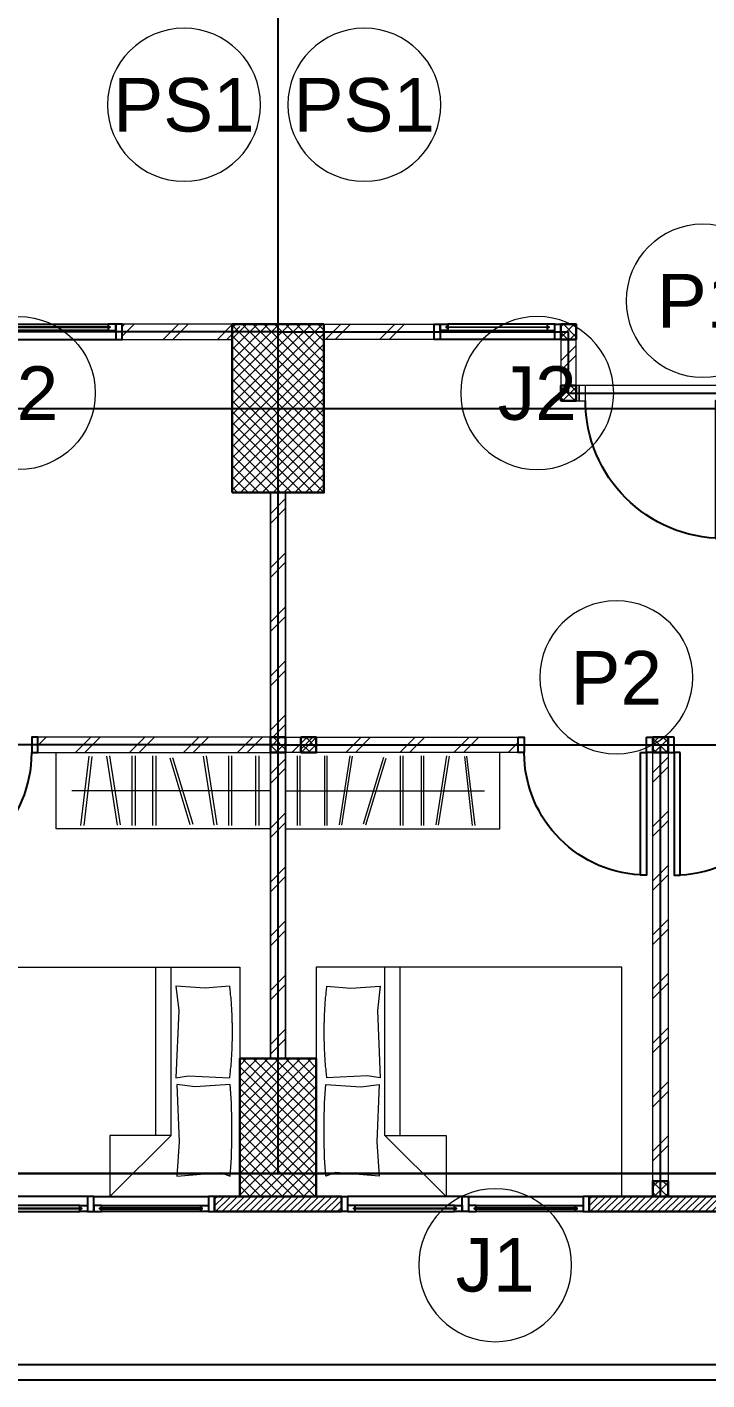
# Model space of a CAD drawing. Header units: millimetres. Extents: x -108 to 357, y -17 to 192.
# Drawn here: x 169.13 to 173.58, y -0.85 to 7.99 of the extents above; entities that cross this region are included whole.
import ezdxf
from ezdxf.enums import TextEntityAlignment as Align

# ---------------------------------------------------------------- set-up
doc = ezdxf.new("R2010")
doc.units = ezdxf.units.MM
for name, color, linetype, lineweight in [('ars', 11, 'Continuous', 0), ('KACA', 151, 'Continuous', 5), ('KOL', 1, 'Continuous', 30), ('KOLOM', 4, 'Continuous', 9), ('lan', 7, 'Continuous', 15), ('NOT', 7, 'Continuous', 20), ('tem', 5, 'Continuous', 20)]:
    doc.layers.add(name, color=color, linetype=linetype, lineweight=lineweight)
doc.layers.add('as', color=1, linetype='Continuous', plot=False)
doc.layers.add('Kusen', color=30, linetype='Continuous')
doc.styles.add('S', font='simplex', dxfattribs={"width": 0.75})
doc.styles.get("Standard").update_dxf_attribs({"font": 'arial.ttf'})
pattern_1 = [(225, (18.96715, 56.34774), (0.1767767, -0.1767767), []), (225, (18.90465, 56.34774), (0.1767767, -0.1767767), [])]
pattern_2 = [(225, (18.96715, 56.3521), (0.1767767, -0.1767767), []), (225, (18.90465, 56.3521), (0.1767767, -0.1767767), [])]

# ---------------------------------------------------------------- blocks, each defined once
blk = doc.blocks.new('k1')
at = {"layer": 'ars'}
h = blk.add_hatch(dxfattribs=at)
h.set_pattern_fill('_USER', color=256, scale=0.05, angle=45, double=1, pattern_type=0)
h.set_pattern_definition([(45, (0, -5), (-0.03535534, 0.03535534), []), (135, (0, -5), (-0.03535534, -0.03535534), [])])
h.paths.add_polyline_path([(-0.3, -0.55), (0.3, -0.55), (0.3, 0.55), (-0.3, 0.55)])
at = {"layer": 'KOL'}
blk.add_lwpolyline([(-0.3, -0.55), (0.3, -0.55), (0.3, 0.55), (-0.3, 0.55)], close=True, dxfattribs=at)
blk = doc.blocks.new('k3')
at = {"layer": 'ars'}
h = blk.add_hatch(dxfattribs=at)
h.set_pattern_fill('_USER', color=256, scale=0.05, angle=45, double=1, pattern_type=0)
h.set_pattern_definition([(45, (0, -5.05), (-0.03535534, 0.03535534), []), (135, (0, -5.05), (-0.03535534, -0.03535534), [])])
h.paths.add_polyline_path([(-0.25, -0.45), (0.25, -0.45), (0.25, 0.45), (-0.25, 0.45)])
at = {"layer": 'KOL'}
blk.add_lwpolyline([(-0.25, -0.45), (0.25, -0.45), (0.25, 0.45), (-0.25, 0.45)], close=True, dxfattribs=at)
blk = doc.blocks.new('T. J1')
at = {"layer": 'Kusen'}
for p, q in [((-0.7188, 0.1), (-0.0688, 0.1)), ((0.7212, 0.1), (0.0712, 0.1)), ((-0.0188, 0), (-0.7688, 0)), ((-0.0688, 0.06), (-0.7188, 0.06)), ((0.0212, 0), (0.7712, 0)), ((0.0712, 0.06), (0.7212, 0.06))]:
    blk.add_line(p, q, dxfattribs=at)
for points in [[(-0.8088, 0), (-0.7688, 0), (-0.7688, 0.1), (-0.8088, 0.1)], [(-0.0188, 0), (0.0212, 0), (0.0212, 0.1), (-0.0188, 0.1)], [(0.8112, 0), (0.7712, 0), (0.7712, 0.1), (0.8112, 0.1)]]:
    blk.add_lwpolyline(points, close=True, dxfattribs=at)
for points in [[(-0.7188, 0.0775), (-0.7188, 0.06), (-0.7688, 0.06), (-0.7688, 0.1), (-0.7188, 0.1), (-0.7188, 0.0825), (-0.7288, 0.0825), (-0.7288, 0.0775), (-0.7188, 0.0775)], [(-0.0688, 0.0775), (-0.0688, 0.06), (-0.0188, 0.06), (-0.0188, 0.1), (-0.0688, 0.1), (-0.0688, 0.0825), (-0.0588, 0.0825), (-0.0588, 0.0775), (-0.0688, 0.0775)], [(0.0712, 0.0775), (0.0712, 0.06), (0.0212, 0.06), (0.0212, 0.1), (0.0712, 0.1), (0.0712, 0.0825), (0.0612, 0.0825), (0.0612, 0.0775), (0.0712, 0.0775)], [(0.7212, 0.0775), (0.7212, 0.06), (0.7712, 0.06), (0.7712, 0.1), (0.7212, 0.1), (0.7212, 0.0825), (0.7312, 0.0825), (0.7312, 0.0775), (0.7212, 0.0775)]]:
    blk.add_lwpolyline(points, dxfattribs=at)
at = {"layer": 'Kusen', "color": 141}
for points in [[(-0.7288, 0.0775), (-0.0588, 0.0775), (-0.0588, 0.0825), (-0.7288, 0.0825)], [(0.7312, 0.0775), (0.0612, 0.0775), (0.0612, 0.0825), (0.7312, 0.0825)]]:
    blk.add_lwpolyline(points, close=True, dxfattribs=at)
blk = doc.blocks.new('P.80')
at = {"layer": 'Kusen'}
for points in [[(-69.8094, -74.8368), (-69.7694, -74.8368), (-69.7694, -74.0368), (-69.8094, -74.0368)], [(-70.6094, -74.9368), (-70.5694, -74.9368), (-70.5694, -74.8368), (-70.6094, -74.8368)], [(-69.7694, -74.9368), (-69.7294, -74.9368), (-69.7294, -74.8368), (-69.7694, -74.8368)]]:
    blk.add_lwpolyline(points, close=True, dxfattribs=at)
blk.add_arc((-69.7694, -74.8368), 0.8, 90, 180, dxfattribs=at)
blk = doc.blocks.new('K 10.10')
at = {"layer": 'ars'}
h = blk.add_hatch(dxfattribs=at)
h.set_pattern_fill('_USER', color=256, scale=0.05, angle=45, double=1, pattern_type=0)
h.set_pattern_definition([(45, (0, 0), (-0.035355339, 0.035355339), []), (135, (0, 0), (-0.035355339, -0.035355339), [])])
h.paths.add_polyline_path([(1560.5383, 1380.4069), (1560.6383, 1380.4069), (1560.6383, 1380.5069), (1560.5383, 1380.5069)])
at = {"layer": 'KOL'}
blk.add_lwpolyline([(1560.5383, 1380.4069), (1560.6383, 1380.4069), (1560.6383, 1380.5069), (1560.5383, 1380.5069)], close=True, dxfattribs=at)
blk = doc.blocks.new('P-90')
at = {"layer": 'Kusen'}
blk.add_lwpolyline([(374.6908, -21.5979), (374.7408, -21.5979), (374.7408, -22.4979), (374.6908, -22.4979)], close=True, dxfattribs=at)
at = {"layer": 'Kusen', "lineweight": 9}
for points in [[(373.8008, -22.4979), (373.8408, -22.4979), (373.8408, -22.5979), (373.8008, -22.5979)], [(374.7408, -22.4979), (374.7808, -22.4979), (374.7808, -22.5979), (374.7408, -22.5979)]]:
    blk.add_lwpolyline(points, close=True, dxfattribs=at)
at = {"layer": 'Kusen'}
blk.add_arc((374.7408, -22.4979), 0.9, 90, 180, dxfattribs=at)
blk = doc.blocks.new('BED1')
at = {"color": 0, "linetype": 'Continuous'}
for points in [[(1.9976, 0), (1.9976, 1.4976), (0, 1.4976), (0, 0), (1.9976, 0)], [(1.5484, 1.0993), (1.1489, 1.0993), (1.1489, 1.4976), (1.5484, 1.0993)], [(1.9346, 1.3656), (1.9443, 1.2458), (1.9467, 1.1259), (1.9467, 1.0061), (1.9443, 0.8862), (1.9346, 0.7663), (1.707, 0.7809), (1.586, 0.7663), (1.6017, 1.1404), (1.586, 1.3656), (1.8717, 1.3426), (1.9346, 1.3656)], [(1.4492, 1.0993), (1.4492, 0)], [(1.5484, 1.0993), (1.5484, 0)], [(1.9298, 0.1235), (1.7724, 0.138), (1.5799, 0.1235), (1.5981, 0.2833), (1.5799, 0.7228), (1.6634, 0.7094), (1.9298, 0.7228)], [(1.9298, 0.1235), (1.931, 0.1332), (1.9322, 0.1429), (1.9334, 0.1513), (1.9346, 0.161), (1.9346, 0.1707), (1.9358, 0.1804), (1.937, 0.1889), (1.9383, 0.1985), (1.9383, 0.2082), (1.9395, 0.2179), (1.9407, 0.2264), (1.9407, 0.2361), (1.9419, 0.2458), (1.9419, 0.2542), (1.9431, 0.2639), (1.9431, 0.2736), (1.9443, 0.2833), (1.9443, 0.2918), (1.9455, 0.3015), (1.9455, 0.3111), (1.9455, 0.3208), (1.9467, 0.3293), (1.9467, 0.339), (1.9467, 0.3487), (1.9467, 0.3584), (1.9479, 0.3668), (1.9479, 0.3765), (1.9479, 0.3862), (1.9479, 0.3959), (1.9479, 0.4044), (1.9479, 0.414), (1.9479, 0.4237), (1.9479, 0.4334), (1.9479, 0.4419), (1.9479, 0.4516), (1.9479, 0.4613), (1.9479, 0.4709), (1.9479, 0.4794), (1.9467, 0.4891), (1.9467, 0.4988), (1.9467, 0.5085), (1.9467, 0.5169), (1.9455, 0.5266), (1.9455, 0.5363), (1.9455, 0.546), (1.9443, 0.5545), (1.9443, 0.5642), (1.9431, 0.5738), (1.9431, 0.5835), (1.9419, 0.592), (1.9419, 0.6017), (1.9407, 0.6114), (1.9407, 0.6199), (1.9395, 0.6295), (1.9383, 0.6392), (1.9383, 0.6489), (1.937, 0.6574), (1.9358, 0.6671), (1.9346, 0.6768), (1.9346, 0.6864), (1.9334, 0.6949), (1.9322, 0.7046), (1.931, 0.7143), (1.9298, 0.7228)]]:
    blk.add_lwpolyline(points, dxfattribs=at)
blk = doc.blocks.new('LEMARI1')
for points in [[(0.6998, 0.4988), (-0.6998, 0.4988)], [(-0.6998, 0), (0.6998, 0), (0.6998, 0.4988), (-0.6998, 0.4988), (-0.6998, 0)], [(-0.5387, 0.4758), (-0.4855, 0.023)], [(-0.4685, 0.0254), (-0.5206, 0.477)], [(-0.3002, 0.4746), (-0.3705, 0.0242)], [(-0.3523, 0.0218), (-0.2821, 0.4709)], [(-0.2034, 0.477), (-0.2034, 0.0218)], [(-0.1852, 0.0218), (-0.1852, 0.477)], [(-0.0678, 0.477), (-0.0678, 0.0218)], [(-0.0496, 0.0218), (-0.0496, 0.477)], [(0.1755, 0.4722), (0.0436, 0.0363)], [(0.0605, 0.0315), (0.1937, 0.4673)], [(0.3317, 0.4746), (0.2627, 0.0242)], [(0.2797, 0.0218), (0.3499, 0.4709)], [(0.4286, 0.477), (0.4286, 0.0218)], [(0.4467, 0.0218), (0.4467, 0.477)], [(0.6053, 0.477), (0.6053, 0.0218)], [(0.6235, 0.0218), (0.6235, 0.477)], [(0.6998, 0.2494), (-0.5993, 0.2494)]]:
    blk.add_lwpolyline(points)
blk = doc.blocks.new('T. J2')
at = {"layer": 'KACA', "color": 141}
blk.add_lwpolyline([(-0.3792, 0.0775), (0.2908, 0.0775), (0.2908, 0.0825), (-0.3792, 0.0825)], close=True, dxfattribs=at)
at = {"layer": 'Kusen'}
for p, q in [((-0.3692, 0.1), (0.2808, 0.1)), ((-0.4192, 0), (0.3308, 0)), ((0.2808, 0.06), (-0.3692, 0.06))]:
    blk.add_line(p, q, dxfattribs=at)
for points in [[(-0.4592, 0), (-0.4192, 0), (-0.4192, 0.1), (-0.4592, 0.1)], [(0.3308, 0), (0.3708, 0), (0.3708, 0.1), (0.3308, 0.1)]]:
    blk.add_lwpolyline(points, close=True, dxfattribs=at)
for points in [[(-0.3692, 0.0775), (-0.3692, 0.06), (-0.4192, 0.06), (-0.4192, 0.1), (-0.3692, 0.1), (-0.3692, 0.0825), (-0.3792, 0.0825), (-0.3792, 0.0775), (-0.3692, 0.0775)], [(0.2808, 0.0775), (0.2808, 0.06), (0.3308, 0.06), (0.3308, 0.1), (0.2808, 0.1), (0.2808, 0.0825), (0.2908, 0.0825), (0.2908, 0.0775), (0.2808, 0.0775)]]:
    blk.add_lwpolyline(points, dxfattribs=at)
blk = doc.blocks.new('typikal-1')
at = {"layer": 'as'}
for p, q in [((2.5, 5.15), (2.5, 2.2)), ((0, 2.2), (6.2, 2.2)), ((1.9, -0.1), (1.9, -0.5)), ((1.9, -0.1), (3, -0.1)), ((0, -0.5), (1.9, -0.5))]:
    blk.add_line(p, q, dxfattribs=at)
at = {"layer": 'KOL'}
blk.add_lwpolyline([(2.035, 5.15), (2.96, 5.15), (2.96, 5.25), (2.035, 5.25)], close=True, dxfattribs=at)
at = {"layer": 'lan'}
blk.add_line((2.91, -0.15), (2.01, -0.15), dxfattribs=at)
at = {"layer": 'tem'}
for points in [[(2.45, 2.25), (2.55, 2.25), (2.55, 5.05), (2.45, 5.05)], [(0.05, 2.25), (-0.05, 2.25), (-0.05, 4.25), (0.05, 4.25)], [(1.57, 2.25), (0.05, 2.25), (0.05, 2.15), (1.57, 2.15)], [(-0.05, 2.15), (0.05, 2.15), (0.05, 0.55), (-0.05, 0.55)], [(0.05, 2.15), (-0.05, 2.15), (-0.05, 0.55), (0.05, 0.55)], [(1.97, -0.15), (1.95, -0.15), (1.95, -0.05), (1.97, -0.05)], [(1.95, -0.45), (1.85, -0.45), (1.85, -0.15), (1.95, -0.15)], [(1.02, -0.45), (0.3, -0.45), (0.3, -0.55), (1.02, -0.55)]]:
    blk.add_lwpolyline(points, close=True, dxfattribs=at)
at = {"layer": 'ars', "xscale": -1}
for name, p in [('BED1', (2.2476, 3.6524)), ('LEMARI1', (0.7498, 2.25))]:
    blk.add_blockref(name, p, dxfattribs=at)
at = {"layer": 'KOLOM', "extrusion": (0, 0, -1), "xscale": -1, "zscale": -1, "rotation": 180}
for p in [(-1563.0883, 1385.5569), (-1560.5883, 1382.6569), (-1563.0883, 1382.6569), (-1562.4883, 1380.3569), (-1562.4883, 1379.9569)]:
    blk.add_blockref('K 10.10', p, dxfattribs=at)
at = {"layer": 'KOLOM', "extrusion": (0, 0, -1), "zscale": -1, "rotation": 180}
blk.add_blockref('K 10.10', (1560.5883, 1382.6569), dxfattribs=at)
at = {"layer": 'Kusen'}
for name, p in [('T. J1', (1.2238, 5.15)), ('P.80', (72.1794, 77.0868)), ('P-90', (-371.8308, 22.4479))]:
    blk.add_blockref(name, p, dxfattribs=at)
at = {"layer": 'Kusen', "xscale": -1}
blk.add_blockref('P.80', (-67.1794, 77.0868), dxfattribs=at)
at = {"layer": 'Kusen', "rotation": 180}
blk.add_blockref('T. J2', (1.3908, -0.45), dxfattribs=at)
blk = doc.blocks.new('A-2')
at = {"layer": 'ars'}
h = blk.add_hatch(dxfattribs=at)
h.set_pattern_fill('TEMBOK', color=256, scale=0.25)
h.set_pattern_definition(pattern_2)
h.paths.add_polyline_path([(12.5172, 6.6677), (11.7472, 6.6677), (11.7472, 6.5677), (12.5172, 6.5677)])
h = blk.add_hatch(dxfattribs=at)
h.set_pattern_fill('TEMBOK', color=256, scale=0.25)
h.set_pattern_definition(pattern_2)
h.paths.add_polyline_path([(13.0172, 6.6677), (13.7871, 6.6677), (13.7871, 6.5677), (13.0172, 6.5677)])
h = blk.add_hatch(dxfattribs=at)
h.set_pattern_fill('TEMBOK', color=256, scale=0.25)
h.set_pattern_definition([(225, (20.86715, 59.04774), (0.1767767, -0.1767767), []), (225, (20.80465, 59.04774), (0.1767767, -0.1767767), [])])
h.paths.add_polyline_path([(14.7172, 6.5677), (14.6172, 6.5677), (14.6172, 6.2677), (14.7172, 6.2677)])
h = blk.add_hatch(dxfattribs=at)
h.set_pattern_fill('TEMBOK', color=256, scale=0.25)
h.set_pattern_definition([(225, (18.96715, 58.04774), (0.1767767, -0.1767767), []), (225, (18.90465, 58.04774), (0.1767767, -0.1767767), [])])
h.paths.add_polyline_path([(12.8172, 5.5677), (12.7172, 5.5677), (12.7172, 3.9677), (12.8172, 3.9677)])
h = blk.add_hatch(dxfattribs=at)
h.set_pattern_fill('TEMBOK', color=256, scale=0.25)
h.set_pattern_definition(pattern_1)
h.paths.add_polyline_path([(12.7172, 3.9677), (11.1972, 3.9677), (11.1972, 3.8677), (12.7172, 3.8677)])
h = blk.add_hatch(dxfattribs=at)
h.set_pattern_fill('TEMBOK', color=256, scale=0.25)
h.set_pattern_definition(pattern_1)
h.paths.add_polyline_path([(12.8172, 3.9677), (14.3372, 3.9677), (14.3372, 3.8677), (12.8172, 3.8677)])
h = blk.add_hatch(dxfattribs=at)
h.set_pattern_fill('TEMBOK', color=256, scale=0.25)
h.set_pattern_definition(pattern_1)
h.paths.add_polyline_path([(12.8172, 3.8677), (12.7172, 3.8677), (12.7172, 1.8677), (12.8172, 1.8677)])
h = blk.add_hatch(dxfattribs=at)
h.set_pattern_fill('TEMBOK', color=256, scale=0.25)
h.set_pattern_definition([(225, (16.4685, 55.24774), (0.1767767, -0.1767767), []), (225, (16.406, 55.24774), (0.1767767, -0.1767767), [])])
h.paths.add_polyline_path([(15.3172, 3.8677), (15.2172, 3.8677), (15.2172, 1.0677), (15.3172, 1.0677)])
h = blk.add_hatch(dxfattribs=at)
h.set_pattern_fill('ANSI31', color=256, scale=0.25, angle=180, style=0)
h.set_pattern_definition([(45, (507.190883, -326.106844), (-0.0220970869, 0.0220970869), [])])
h.paths.add_polyline_path([(13.1822, 0.9677), (12.3522, 0.9677), (12.3522, 0.8677), (13.1822, 0.8677)])
h = blk.add_hatch(dxfattribs=at)
h.set_pattern_fill('ANSI31', color=256, scale=0.25, angle=180, style=0)
h.set_pattern_definition([(45, (504.645883, -326.106844), (-0.0220970869, 0.0220970869), [])])
h.paths.add_polyline_path([(14.8022, 0.9677), (15.7272, 0.9677), (15.7272, 0.8677), (14.8022, 0.8677)])
for p, q in [((8.2172, -0.1323), (17.3172, -0.1323)), ((8.2172, -0.2323), (17.3172, -0.2323))]:
    blk.add_line(p, q)
at = {"layer": 'as'}
for p, q in [((12.7672, 1.1177), (12.7672, 14.2177)), ((-36.8328, 6.1177), (37.5672, 6.1177)), ((-36.8328, 1.1177), (37.5672, 1.1177)), ((37.5672, 1.1177), (-36.8328, 1.1177))]:
    blk.add_line(p, q, dxfattribs=at)
at = {"layer": 'KOL'}
blk.add_lwpolyline([(12.3522, 0.9677), (13.1822, 0.9677), (13.1822, 0.8677), (12.3522, 0.8677)], close=True, dxfattribs=at)
at = {"layer": 'tem', "ltscale": 2}
blk.add_lwpolyline([(12.8172, 3.8677), (12.7172, 3.8677), (12.7172, 5.5677), (12.8172, 5.5677)], close=True, dxfattribs=at)
at = {"layer": 'KOL'}
blk.add_blockref('k1', (12.7672, 6.1177), dxfattribs=at)
at = {"layer": 'KOL', "rotation": 180}
blk.add_blockref('k3', (12.7672, 1.4177), dxfattribs=at)
at = {"layer": 'KOLOM', "extrusion": (0, 0, -1), "xscale": -1, "zscale": -1}
blk.add_blockref('K 10.10', (1547.6212, -1376.5392), dxfattribs=at)
at = {"layer": 'lan', "rotation": 180}
blk.add_blockref('typikal-1', (12.7672, 6.1177), dxfattribs=at)
at = {"layer": 'lan', "xscale": -1, "rotation": 180}
blk.add_blockref('typikal-1', (12.7672, 6.1177), dxfattribs=at)
blk = doc.blocks.new('NAV')
blk.add_circle((0, -0.4), 0.4)
at = {"style": 'S', "width": 0.75, "flags": 4}
blk.add_attdef('AV', text='', height=0.3, dxfattribs=at).set_placement((0, -0.4), align=Align.MIDDLE)

msp = doc.modelspace()

# ---------------------------------------------------------------- block references
msp.add_blockref('A-2', (158.00671, -0.62199))
at = {"layer": 'NOT'}
ref = msp.add_blockref('NAV', (170.15923, 6.97992), dxfattribs=dict(at, xscale=-1.25, yscale=1.25, zscale=1.25, rotation=180.0000000000217))
ref.add_attrib('AV', 'PS1', dxfattribs={"layer": '0', "height": 0.35, "flags": 4}).set_placement((170.15923, 7.47992), align=Align.MIDDLE)
ref = msp.add_blockref('NAV', (171.33814, 6.97992), dxfattribs=dict(at, xscale=-1.25, yscale=1.25, zscale=1.25, rotation=180.0000000000217))
ref.add_attrib('AV', 'PS1', dxfattribs={"layer": '0', "height": 0.35, "flags": 4}).set_placement((171.33814, 7.47992), align=Align.MIDDLE)
ref = msp.add_blockref('NAV', (173.55032, 6.69891), dxfattribs=dict(at, xscale=-1.25, yscale=1.25, zscale=1.25))
ref.add_attrib('AV', 'P1', dxfattribs={"layer": '0', "height": 0.35, "flags": 4}).set_placement((173.55032, 6.19891), align=Align.MIDDLE)
ref = msp.add_blockref('NAV', (169.07904, 6.09572), dxfattribs=dict(at, xscale=1.250000000000002, yscale=1.25, zscale=1.25, rotation=0.001138070525383905))
ref.add_attrib('AV', 'J2', dxfattribs={"layer": '0', "height": 0.35, "rotation": 0.001138, "flags": 4}).set_placement((169.07905, 5.59572), align=Align.MIDDLE)
ref = msp.add_blockref('NAV', (172.46869, 6.09575), dxfattribs=dict(at, xscale=-1.25, yscale=1.25, zscale=1.25))
ref.add_attrib('AV', 'J2', dxfattribs={"layer": '0', "height": 0.35, "flags": 4}).set_placement((172.46869, 5.59575), align=Align.MIDDLE)
ref = msp.add_blockref('NAV', (172.98562, 4.23748), dxfattribs=dict(at, xscale=-1.25, yscale=1.25, zscale=1.25))
ref.add_attrib('AV', 'P2', dxfattribs={"layer": '0', "height": 0.35, "flags": 4}).set_placement((172.98562, 3.73748), align=Align.MIDDLE)
ref = msp.add_blockref('NAV', (172.19369, 0.39575), dxfattribs=dict(at, xscale=-1.25, yscale=1.25, zscale=1.25))
ref.add_attrib('AV', 'J1', dxfattribs={"layer": '0', "height": 0.35, "flags": 4}).set_placement((172.19369, -0.10425), align=Align.MIDDLE)

doc.saveas('drawing.dxf')
